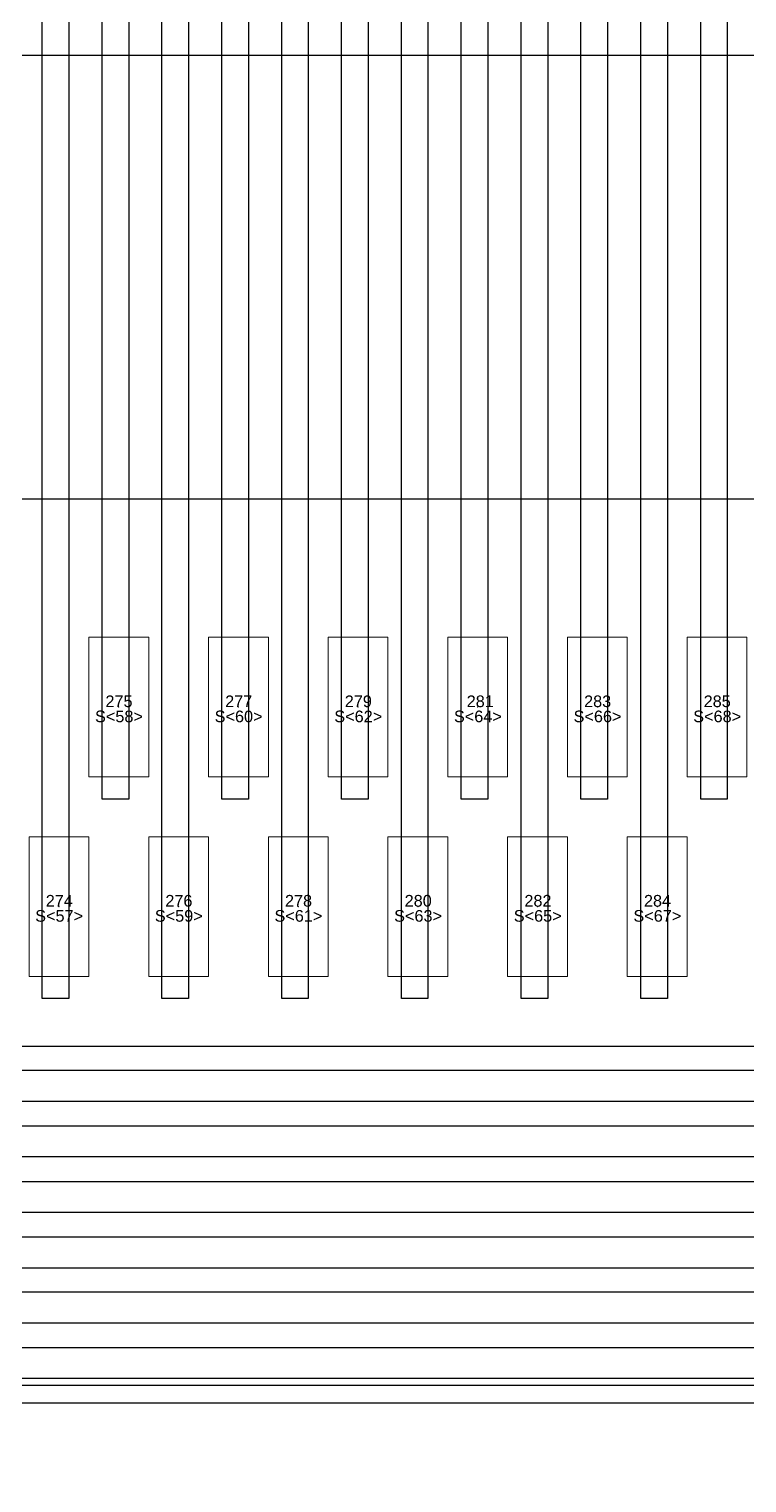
# Model space of a CAD drawing. Extents: x 10 to 206, y -65 to 73.
# Drawn here: x 59.511 to 59.835, y 33.532 to 34.188 of the extents above; entities that cross this region are included whole.
import ezdxf
from ezdxf.enums import TextEntityAlignment as Align

# ---------------------------------------------------------------- set-up
doc = ezdxf.new("R2010")
doc.units = 0
doc.header["$LTSCALE"] = 0.5
doc.layers.get('0').update_dxf_attribs({"lineweight": 13})
for name, color, linetype in [('01 Copper', 3, 'Continuous'), ('03 Solder resist', 6, 'Continuous'), ('04 Chip', 20, 'Continuous'), ('08 Dimension&pin assignment', 7, 'Continuous'), ('10 Punch', 2, 'Continuous')]:
    doc.layers.add(name, color=color, linetype=linetype)
for name, color, linetype, lineweight in [('05 Bump', 130, 'Continuous', 0), ('09 Center_line', 1, 'Continuous', 0), ('11 IL no.', 254, 'Continuous', 0), ('12 IL name', 210, 'Continuous', 0)]:
    doc.layers.add(name, color=color, linetype=linetype, lineweight=lineweight)
doc.styles.add('MBC_Arial_Font', font='arial.ttf')
doc.styles.get("Standard").update_dxf_attribs({"font": 'romans.shx', "width": 0.75, "bigfont": 'AllInOneBig.shx'})
doc.dimstyles.new('ISO-25', dxfattribs={"dimtxt": 0.5, "dimasz": 0.8, "dimexe": 0.1, "dimexo": 0.1, "dimgap": 0.1, "dimtad": 1, "dimdec": 3, "dimzin": 1, "dimdsep": 46, "dimtxsty": 'Standard', "dimcen": 0.5, "dimadec": 0, "dimazin": 0, "dimtfac": 1, "dimtdec": 3, "dimtmove": 0, "dimatfit": 3, "dimfxl": 0, "dimarcsym": 0})
doc.dimstyles.new('ISO-25$0', dxfattribs={"dimtxt": 0.5, "dimasz": 1, "dimexe": 0.1, "dimexo": 0.1, "dimgap": 0.1, "dimtad": 1, "dimdec": 3, "dimzin": 1, "dimdsep": 46, "dimtxsty": 'Standard', "dimcen": 0.5, "dimadec": 0, "dimazin": 0, "dimtfac": 1, "dimtdec": 3, "dimtmove": 0, "dimatfit": 3, "dimfxl": 0, "dimarcsym": 0})

# ---------------------------------------------------------------- blocks, each defined once
blk = doc.blocks.new('*U346')
at = {"color": 0}
blk.add_lwpolyline([(-0.0135, -0.0315), (0.0135, -0.0315), (0.0135, 0.0315), (-0.0135, 0.0315)], close=True, dxfattribs=at)
at = {"color": 0, "style": 'MBC_Arial_Font', "flags": 1}
for tag, p in [('COMMENT1', (0, 0.00231)), ('COMMENT2', (0, 0.0015)), ('COMMENT3', (0, 0.00069)), ('COMMENT4', (0, -0.00012)), ('PAD_NO', (0, 0.00313)), ('COMMENT5', (0, -0.00094)), ('COMMENT6', (0, -0.00175)), ('COMMENT7', (0, -0.00256)), ('COMMENT8', (0, -0.00337)), ('COMMENT9', (0, -0.00419))]:
    blk.add_attdef(tag, text='', height=0.000625, dxfattribs=at).set_placement(p, align=Align.MIDDLE_CENTER)
blk = doc.blocks.new('*U347')
at = {"color": 0}
blk.add_lwpolyline([(-0.0135, -0.0315), (0.0135, -0.0315), (0.0135, 0.0315), (-0.0135, 0.0315)], close=True, dxfattribs=at)
at = {"color": 0, "style": 'MBC_Arial_Font', "flags": 1}
for tag, p in [('COMMENT1', (0, 0.00231)), ('COMMENT2', (0, 0.0015)), ('COMMENT3', (0, 0.00069)), ('COMMENT4', (0, -0.00012)), ('PAD_NO', (0, 0.00313)), ('COMMENT5', (0, -0.00094)), ('COMMENT6', (0, -0.00175)), ('COMMENT7', (0, -0.00256)), ('COMMENT8', (0, -0.00337)), ('COMMENT9', (0, -0.00419))]:
    blk.add_attdef(tag, text='', height=0.000625, dxfattribs=at).set_placement(p, align=Align.MIDDLE_CENTER)
blk = doc.blocks.new('*U348')
at = {"color": 0}
blk.add_lwpolyline([(-0.0135, -0.0315), (0.0135, -0.0315), (0.0135, 0.0315), (-0.0135, 0.0315)], close=True, dxfattribs=at)
at = {"color": 0, "style": 'MBC_Arial_Font', "flags": 1}
for tag, p in [('COMMENT1', (0, 0.00231)), ('COMMENT2', (0, 0.0015)), ('COMMENT3', (0, 0.00069)), ('COMMENT4', (0, -0.00012)), ('PAD_NO', (0, 0.00313)), ('COMMENT5', (0, -0.00094)), ('COMMENT6', (0, -0.00175)), ('COMMENT7', (0, -0.00256)), ('COMMENT8', (0, -0.00337)), ('COMMENT9', (0, -0.00419))]:
    blk.add_attdef(tag, text='', height=0.000625, dxfattribs=at).set_placement(p, align=Align.MIDDLE_CENTER)
blk = doc.blocks.new('*U349')
at = {"color": 0}
blk.add_lwpolyline([(-0.0135, -0.0315), (0.0135, -0.0315), (0.0135, 0.0315), (-0.0135, 0.0315)], close=True, dxfattribs=at)
at = {"color": 0, "style": 'MBC_Arial_Font', "flags": 1}
for tag, p in [('COMMENT1', (0, 0.00231)), ('COMMENT2', (0, 0.0015)), ('COMMENT3', (0, 0.00069)), ('COMMENT4', (0, -0.00012)), ('PAD_NO', (0, 0.00313)), ('COMMENT5', (0, -0.00094)), ('COMMENT6', (0, -0.00175)), ('COMMENT7', (0, -0.00256)), ('COMMENT8', (0, -0.00337)), ('COMMENT9', (0, -0.00419))]:
    blk.add_attdef(tag, text='', height=0.000625, dxfattribs=at).set_placement(p, align=Align.MIDDLE_CENTER)
blk = doc.blocks.new('*U350')
at = {"color": 0}
blk.add_lwpolyline([(-0.0135, -0.0315), (0.0135, -0.0315), (0.0135, 0.0315), (-0.0135, 0.0315)], close=True, dxfattribs=at)
at = {"color": 0, "style": 'MBC_Arial_Font', "flags": 1}
for tag, p in [('COMMENT1', (0, 0.00231)), ('COMMENT2', (0, 0.0015)), ('COMMENT3', (0, 0.00069)), ('COMMENT4', (0, -0.00012)), ('PAD_NO', (0, 0.00313)), ('COMMENT5', (0, -0.00094)), ('COMMENT6', (0, -0.00175)), ('COMMENT7', (0, -0.00256)), ('COMMENT8', (0, -0.00337)), ('COMMENT9', (0, -0.00419))]:
    blk.add_attdef(tag, text='', height=0.000625, dxfattribs=at).set_placement(p, align=Align.MIDDLE_CENTER)
blk = doc.blocks.new('*U351')
at = {"color": 0}
blk.add_lwpolyline([(-0.0135, -0.0315), (0.0135, -0.0315), (0.0135, 0.0315), (-0.0135, 0.0315)], close=True, dxfattribs=at)
at = {"color": 0, "style": 'MBC_Arial_Font', "flags": 1}
for tag, p in [('COMMENT1', (0, 0.00231)), ('COMMENT2', (0, 0.0015)), ('COMMENT3', (0, 0.00069)), ('COMMENT4', (0, -0.00012)), ('PAD_NO', (0, 0.00313)), ('COMMENT5', (0, -0.00094)), ('COMMENT6', (0, -0.00175)), ('COMMENT7', (0, -0.00256)), ('COMMENT8', (0, -0.00337)), ('COMMENT9', (0, -0.00419))]:
    blk.add_attdef(tag, text='', height=0.000625, dxfattribs=at).set_placement(p, align=Align.MIDDLE_CENTER)
blk = doc.blocks.new('*U352')
at = {"color": 0}
blk.add_lwpolyline([(-0.0135, -0.0315), (0.0135, -0.0315), (0.0135, 0.0315), (-0.0135, 0.0315)], close=True, dxfattribs=at)
at = {"color": 0, "style": 'MBC_Arial_Font', "flags": 1}
for tag, p in [('COMMENT1', (0, 0.00231)), ('COMMENT2', (0, 0.0015)), ('COMMENT3', (0, 0.00069)), ('COMMENT4', (0, -0.00012)), ('PAD_NO', (0, 0.00313)), ('COMMENT5', (0, -0.00094)), ('COMMENT6', (0, -0.00175)), ('COMMENT7', (0, -0.00256)), ('COMMENT8', (0, -0.00337)), ('COMMENT9', (0, -0.00419))]:
    blk.add_attdef(tag, text='', height=0.000625, dxfattribs=at).set_placement(p, align=Align.MIDDLE_CENTER)
blk = doc.blocks.new('*U353')
at = {"color": 0}
blk.add_lwpolyline([(-0.0135, -0.0315), (0.0135, -0.0315), (0.0135, 0.0315), (-0.0135, 0.0315)], close=True, dxfattribs=at)
at = {"color": 0, "style": 'MBC_Arial_Font', "flags": 1}
for tag, p in [('COMMENT1', (0, 0.00231)), ('COMMENT2', (0, 0.0015)), ('COMMENT3', (0, 0.00069)), ('COMMENT4', (0, -0.00012)), ('PAD_NO', (0, 0.00313)), ('COMMENT5', (0, -0.00094)), ('COMMENT6', (0, -0.00175)), ('COMMENT7', (0, -0.00256)), ('COMMENT8', (0, -0.00337)), ('COMMENT9', (0, -0.00419))]:
    blk.add_attdef(tag, text='', height=0.000625, dxfattribs=at).set_placement(p, align=Align.MIDDLE_CENTER)
blk = doc.blocks.new('*U354')
at = {"color": 0}
blk.add_lwpolyline([(-0.0135, -0.0315), (0.0135, -0.0315), (0.0135, 0.0315), (-0.0135, 0.0315)], close=True, dxfattribs=at)
at = {"color": 0, "style": 'MBC_Arial_Font', "flags": 1}
for tag, p in [('COMMENT1', (0, 0.00231)), ('COMMENT2', (0, 0.0015)), ('COMMENT3', (0, 0.00069)), ('COMMENT4', (0, -0.00012)), ('PAD_NO', (0, 0.00313)), ('COMMENT5', (0, -0.00094)), ('COMMENT6', (0, -0.00175)), ('COMMENT7', (0, -0.00256)), ('COMMENT8', (0, -0.00337)), ('COMMENT9', (0, -0.00419))]:
    blk.add_attdef(tag, text='', height=0.000625, dxfattribs=at).set_placement(p, align=Align.MIDDLE_CENTER)
blk = doc.blocks.new('*U355')
at = {"color": 0}
blk.add_lwpolyline([(-0.0135, -0.0315), (0.0135, -0.0315), (0.0135, 0.0315), (-0.0135, 0.0315)], close=True, dxfattribs=at)
at = {"color": 0, "style": 'MBC_Arial_Font', "flags": 1}
for tag, p in [('COMMENT1', (0, 0.00231)), ('COMMENT2', (0, 0.0015)), ('COMMENT3', (0, 0.00069)), ('COMMENT4', (0, -0.00012)), ('PAD_NO', (0, 0.00313)), ('COMMENT5', (0, -0.00094)), ('COMMENT6', (0, -0.00175)), ('COMMENT7', (0, -0.00256)), ('COMMENT8', (0, -0.00337)), ('COMMENT9', (0, -0.00419))]:
    blk.add_attdef(tag, text='', height=0.000625, dxfattribs=at).set_placement(p, align=Align.MIDDLE_CENTER)
blk = doc.blocks.new('*U356')
at = {"color": 0}
blk.add_lwpolyline([(-0.0135, -0.0315), (0.0135, -0.0315), (0.0135, 0.0315), (-0.0135, 0.0315)], close=True, dxfattribs=at)
at = {"color": 0, "style": 'MBC_Arial_Font', "flags": 1}
for tag, p in [('COMMENT1', (0, 0.00231)), ('COMMENT2', (0, 0.0015)), ('COMMENT3', (0, 0.00069)), ('COMMENT4', (0, -0.00012)), ('PAD_NO', (0, 0.00313)), ('COMMENT5', (0, -0.00094)), ('COMMENT6', (0, -0.00175)), ('COMMENT7', (0, -0.00256)), ('COMMENT8', (0, -0.00337)), ('COMMENT9', (0, -0.00419))]:
    blk.add_attdef(tag, text='', height=0.000625, dxfattribs=at).set_placement(p, align=Align.MIDDLE_CENTER)
blk = doc.blocks.new('*U357')
at = {"color": 0}
blk.add_lwpolyline([(-0.0135, -0.0315), (0.0135, -0.0315), (0.0135, 0.0315), (-0.0135, 0.0315)], close=True, dxfattribs=at)
at = {"color": 0, "style": 'MBC_Arial_Font', "flags": 1}
for tag, p in [('COMMENT1', (0, 0.00231)), ('COMMENT2', (0, 0.0015)), ('COMMENT3', (0, 0.00069)), ('COMMENT4', (0, -0.00012)), ('PAD_NO', (0, 0.00313)), ('COMMENT5', (0, -0.00094)), ('COMMENT6', (0, -0.00175)), ('COMMENT7', (0, -0.00256)), ('COMMENT8', (0, -0.00337)), ('COMMENT9', (0, -0.00419))]:
    blk.add_attdef(tag, text='', height=0.000625, dxfattribs=at).set_placement(p, align=Align.MIDDLE_CENTER)
blk = doc.blocks.new('*D612')
at = {"layer": '08 Dimension&pin assignment', "color": 0, "lineweight": -2, "transparency": 16777216}
for p, q in [((57.75726, 33.47643), (57.75726, 24.86276)), ((62.10726, 27.99643), (62.10726, 24.86276)), ((57.75726, 24.96276), (46.47273, 24.96276)), ((61.30726, 24.96276), (58.55726, 24.96276))]:
    blk.add_line(p, q, dxfattribs=at)
at = {"layer": '08 Dimension&pin assignment', "color": 0, "transparency": 16777216}
for points in [[(58.55726, 25.0961), (58.55726, 24.82943), (57.75726, 24.96276)], [(61.30726, 25.0961), (61.30726, 24.82943), (62.10726, 24.96276)]]:
    blk.add_solid(points, dxfattribs=at)
at = {"layer": '08 Dimension&pin assignment', "color": 0, "transparency": 16777216, "insert": (50.39416, 25.44372), "char_height": 0.5, "attachment_point": 5}
blk.add_mtext('4.350%%P1.00(Tape NG hole)', dxfattribs=at)
blk = doc.blocks.new('*D632')
at = {"layer": '08 Dimension&pin assignment', "color": 0, "lineweight": -2, "transparency": 16777216}
for p, q in [((86.59476, 34.37643), (86.59476, 45.03289)), ((57.85726, 33.57643), (86.69476, 33.57643)), ((79.69476, 33.57643), (86.69476, 33.57643)), ((86.59476, 32.77643), (86.59476, 31.97643))]:
    blk.add_line(p, q, dxfattribs=at)
at = {"layer": '08 Dimension&pin assignment', "color": 0, "transparency": 16777216}
for points in [[(86.46142, 34.37643), (86.72809, 34.37643), (86.59476, 33.57643)], [(86.46142, 32.77643), (86.72809, 32.77643), (86.59476, 33.57643)]]:
    blk.add_solid(points, dxfattribs=at)
at = {"layer": '08 Dimension&pin assignment', "color": 0, "transparency": 16777216, "insert": (86.1138, 41.08468), "char_height": 0.5, "attachment_point": 5, "rotation": 90}
blk.add_mtext('0%%P1(%%C5mm Tape NG Hole)', dxfattribs=at)
blk = doc.blocks.new('*D639')
at = {"layer": '08 Dimension&pin assignment', "color": 0, "lineweight": -2, "transparency": 16777216}
for p, q in [((56.69226, 34.17643), (56.69226, 45.90143)), ((62.10726, 42.44643), (62.10726, 45.90143)), ((61.30726, 45.80143), (57.49226, 45.80143))]:
    blk.add_line(p, q, dxfattribs=at)
at = {"layer": '08 Dimension&pin assignment', "color": 0, "transparency": 16777216}
for points in [[(57.49226, 45.93476), (57.49226, 45.6681), (56.69226, 45.80143)], [(61.30726, 45.93476), (61.30726, 45.6681), (62.10726, 45.80143)]]:
    blk.add_solid(points, dxfattribs=at)
at = {"layer": '08 Dimension&pin assignment', "color": 0, "transparency": 16777216, "insert": (59.39976, 46.28238), "char_height": 0.5, "attachment_point": 5}
blk.add_mtext('5.415{\\A1;\\Fromans,bigfont|c128;%%P0.1\\Fromans,bigfont|c136;5\\Fromans,bigfont|c128;(\\Fromans,bigfont|c136;SR\\Fromans,bigfont|c128;)}', dxfattribs=at)
blk = doc.blocks.new('*D645')
at = {"layer": '08 Dimension&pin assignment', "color": 0, "lineweight": -2, "transparency": 16777216}
for p, q in [((55.64226, 33.47643), (55.64226, 16.80263)), ((62.10726, 33.47643), (62.10726, 16.80263)), ((61.30726, 16.90263), (56.44226, 16.90263))]:
    blk.add_line(p, q, dxfattribs=at)
at = {"layer": '08 Dimension&pin assignment', "color": 0, "transparency": 16777216}
for points in [[(56.44226, 17.03597), (56.44226, 16.7693), (55.64226, 16.90263)], [(61.30726, 17.03597), (61.30726, 16.7693), (62.10726, 16.90263)]]:
    blk.add_solid(points, dxfattribs=at)
at = {"layer": 'Defpoints', "color": 0, "transparency": 16777216}
for p in [(55.64226, 33.57643), (62.10726, 33.57643), (55.64226, 16.90263)]:
    blk.add_point(p, dxfattribs=at)
at = {"layer": '08 Dimension&pin assignment', "color": 0, "transparency": 16777216, "insert": (60.75169, 17.25263), "char_height": 0.5, "attachment_point": 5}
blk.add_mtext('{\\Fromans,chineset|c134;6.465%%P0.1}', dxfattribs=at)
blk = doc.blocks.new('*D692')
at = {"layer": '08 Dimension&pin assignment', "color": 0, "lineweight": -2, "transparency": 16777216}
for p, q in [((57.14528, 33.94093), (57.14528, 43.86537)), ((67.06923, 33.94093), (67.06923, 43.86537)), ((57.94528, 43.76537), (66.26923, 43.76537)), ((67.06923, 43.76537), (78.71209, 43.76537))]:
    blk.add_line(p, q, dxfattribs=at)
at = {"layer": '08 Dimension&pin assignment', "color": 0, "transparency": 16777216}
for points in [[(57.94528, 43.8987), (57.94528, 43.63203), (57.14528, 43.76537)], [(66.26923, 43.63203), (66.26923, 43.8987), (67.06923, 43.76537)]]:
    blk.add_solid(points, dxfattribs=at)
at = {"layer": 'Defpoints', "color": 0, "transparency": 16777216}
for p in [(67.06923, 43.76537), (57.14528, 33.84093), (67.06923, 33.84093)]:
    blk.add_point(p, dxfattribs=at)
at = {"layer": '08 Dimension&pin assignment', "color": 0, "transparency": 16777216, "insert": (73.29066, 44.24632), "char_height": 0.5, "attachment_point": 5}
blk.add_mtext('{\\Fromans,chineset|c0;\\C2;9.9\\Fromans.shx,chineset.shx|c0;18*1.0006=9.9239508%%P0.005(I/L)}', dxfattribs=at)

msp = doc.modelspace()

# ---------------------------------------------------------------- linework, layer by layer
at = {"layer": '01 Copper'}
for points in [[(57.24383804, 33.56842951), (62.06273244, 33.56842951, 0.414213562), (62.07273244, 33.57842951), (62.07273244, 34.37642951), (62.07673244, 34.42642951), (62.07673244, 35.12294397, 0.147476825), (62.06006578, 35.17822105), (62.05892941, 35.17993419, -0.147476825), (62.04226274, 35.23521127), (62.04226274, 35.95882094, -0.198912367), (62.0569074, 35.99417628), (62.07062408, 36.00789295, 0.198912367), (62.08526874, 36.04324829), (62.08526874, 38.57693204)], [(62.06926874, 38.57693204), (62.06926874, 36.06260363, -0.198912367), (62.05462408, 36.02724829), (62.0229074, 35.99553162, 0.198912367), (62.00826274, 35.96017628), (62.00826274, 35.2412415, 0.147476825), (62.02492941, 35.18596442), (62.04006578, 35.16314548, -0.147476825), (62.05673244, 35.10786841), (62.05673244, 34.42642951), (62.06073244, 34.37642951), (62.06073244, 33.58942951, -0.414213562), (62.05073244, 33.57942951), (57.25583804, 33.57942951, -0.414213562)], [(57.30687584, 33.59342951), (62.02220814, 33.59342951, 0.414213562), (62.03220814, 33.60342951), (62.03220814, 34.37642951), (62.03620814, 34.42642951), (62.03620814, 35.10262859, 0.147476825), (62.01954148, 35.15790567), (62.00492941, 35.17993419, -0.147476825), (61.98826274, 35.23521127), (61.98826274, 35.96846055, -0.198912367), (62.0029074, 36.00381589), (62.04063608, 36.04154456, 0.198912367), (62.05528074, 36.0768999), (62.05528074, 38.57693204)], [(62.03928074, 38.57693204), (62.03928074, 36.09625524, -0.198912367), (62.02463608, 36.0608999), (61.9689074, 36.00517123, 0.198912367), (61.95426274, 35.96981589), (61.95426274, 35.2412415, 0.147476825), (61.97092941, 35.18596442), (61.99954148, 35.1428301, -0.147476825), (62.01620814, 35.08755302), (62.01620814, 34.42642951), (62.02020814, 34.37642951), (62.02020814, 33.61442951, -0.414213562), (62.01020814, 33.60442951), (57.31887584, 33.60442951, -0.414213562)], [(62.02529274, 38.57693204), (62.02529274, 36.11055151, -0.198912367), (62.01064808, 36.07519617), (61.9489074, 36.0134555, 0.198912367), (61.93426274, 35.97810016), (61.93426274, 35.23521127, 0.147476825), (61.95092941, 35.17993419), (61.97901718, 35.13759029, -0.147476825), (61.99568384, 35.08231321), (61.99568384, 34.42642951), (61.99168384, 34.37642951), (61.99168384, 33.62842951, -0.414213562), (61.98168384, 33.61842951), (57.36991364, 33.61842951, -0.414213562)], [(57.38191364, 33.62942951), (61.96968384, 33.62942951, 0.414213562), (61.97968384, 33.63942951), (61.97968384, 34.37642951), (61.97568384, 34.42642951), (61.97568384, 35.06723764, 0.147476825), (61.95901718, 35.12251472), (61.91692941, 35.18596442, -0.147476825), (61.90026274, 35.2412415), (61.90026274, 35.9794555, -0.198912367), (61.9149074, 36.01481084), (61.99464808, 36.09455151, 0.198912367), (62.00929274, 36.12990685), (62.00929274, 38.57693204)], [(57.46447034, 33.64342951), (61.81958664, 33.64342951, 0.414213562), (61.82958664, 33.65342951), (61.82958664, 34.37642951), (61.83358664, 34.42642951), (61.83358664, 35.10820914, -0.158016921), (61.85260073, 35.16687158), (61.86124866, 35.17881041, 0.158016921), (61.88026274, 35.23747284), (61.88026274, 35.98773977, -0.198912367), (61.8949074, 36.02309511), (61.92068408, 36.04887179, 0.198912367), (61.93532874, 36.08422712), (61.93532874, 38.57693204)], [(61.88934074, 38.57693204), (61.88934074, 36.07359446, -0.198912367), (61.87469608, 36.03823912), (61.8609074, 36.02445045, 0.198912367), (61.84626274, 35.98909511), (61.84626274, 35.23315115, -0.145951734), (61.82992469, 35.1783727, 0.145951734), (61.81358664, 35.12359426), (61.81358664, 34.42642951), (61.81758664, 34.37642951), (61.81758664, 33.66442951, -0.414213562), (61.80758664, 33.65442951), (57.50798924, 33.65442951, -0.414213562)], [(57.52750814, 33.66842951), (61.77906234, 33.66842951, 0.414213562), (61.78906234, 33.67842951), (61.78906234, 34.37642951), (61.79306234, 34.42642951), (61.79306234, 35.1292802, -0.147169415), (61.80966254, 35.18445694, 0.147169415), (61.82626274, 35.23963369), (61.82626274, 35.99911912, -0.158400569), (61.83581374, 36.02851093, 0.158400569), (61.84536474, 36.05790273), (61.84536474, 38.57693204)], [(61.79937674, 38.57693204), (61.79937674, 36.04700813, -0.06697935), (61.79581974, 36.0205743, 0.06697935), (61.79226274, 35.99414046), (61.79226274, 35.235312, -0.110892758), (61.78266254, 35.19255833, 0.110892758), (61.77306234, 35.14980466), (61.77306234, 34.42642951), (61.77706234, 34.37642951), (61.77706234, 33.68942951, -0.414213562), (61.76706234, 33.67942951), (57.57102704, 33.67942951, -0.414213562)], [(57.59054594, 33.69342951), (61.73853804, 33.69342951, 0.414213562), (61.74853804, 33.70342951), (61.74853804, 34.37642951), (61.75253804, 34.42642951), (61.75253804, 35.15518728, -0.112434858), (61.76240039, 35.19849091, 0.112434858), (61.77226274, 35.24179454), (61.77226274, 35.9420794, 0.188355168), (61.75902745, 35.9759668), (61.73864804, 35.99807658, -0.188355168), (61.72541274, 36.03196399), (61.72541274, 38.57693204)], [(61.70941274, 38.57693204), (61.70941274, 36.01243565, 0.188355168), (61.72264804, 35.97854825), (61.72502745, 35.9759668, -0.188355168), (61.73826274, 35.9420794), (61.73826274, 35.22242991, -0.060031426), (61.73540039, 35.1986754, 0.060031426), (61.73253804, 35.17492088), (61.73253804, 34.42642951), (61.73653804, 34.37642951), (61.73653804, 33.71442951, -0.414213562), (61.72653804, 33.70442951), (57.63406484, 33.70442951, -0.414213562)], [(61.33556874, 38.57693204), (61.33556874, 36.11753953, -0.198912367), (61.32092408, 36.08218419), (61.3102614, 36.07152151, 0.198912367), (61.29561674, 36.03616617), (61.29561674, 35.3496249, -0.13593296), (61.28136604, 35.29817532), (61.25397825, 35.25252901, 0.13593296), (61.23972754, 35.20107944), (61.23972754, 34.42642951), (61.23072754, 34.37642951), (61.23072754, 33.72842951, -0.414213562), (61.22072754, 33.71842951), (57.71662154, 33.71842951, -0.414213562)], [(57.76014044, 33.72942951), (61.20872754, 33.72942951, 0.414213562), (61.21872754, 33.73942951), (61.21872754, 34.37642951), (61.20972754, 34.42642951), (61.20972754, 35.22882546, -0.13593296), (61.22397825, 35.28027504), (61.24136604, 35.30925468, 0.13593296), (61.25561674, 35.36070426), (61.25561674, 36.05273472, -0.198912367), (61.2702614, 36.08809006), (61.27493608, 36.09276473, 0.198912367), (61.28958074, 36.12812007), (61.28958074, 38.57693204)], [(59.86615674, 38.57693204), (59.86615674, 35.57168341, -0.13593296), (59.85190604, 35.52023384), (59.54295765, 35.00531986, 0.13593296), (59.52870694, 34.95387028), (59.52870694, 33.75092951), (59.51670694, 33.75092951), (59.51670694, 34.96302504, -0.13593296), (59.53095765, 35.01447462), (59.83590604, 35.52272193, 0.13593296), (59.85015674, 35.5741715), (59.85015674, 38.57693204)], [(59.89614474, 38.57693204), (59.89614474, 35.56724119, -0.13593296), (59.88189404, 35.51579162), (59.56997385, 34.99592464, 0.13593296), (59.55572314, 34.94447507), (59.55572314, 33.84092951), (59.54372314, 33.84092951), (59.54372314, 34.95362983, -0.13593296), (59.55797385, 35.0050794), (59.86589404, 35.51827971, 0.13593296), (59.88014474, 35.56972929), (59.88014474, 38.57693204)], [(59.92613274, 38.57693204), (59.92613274, 35.56279898, -0.13593296), (59.91188204, 35.5113494), (59.59699005, 34.98652942, 0.13593296), (59.58273934, 34.93507985), (59.58273934, 33.75092951), (59.57073934, 33.75092951), (59.57073934, 34.94423461, -0.13593296), (59.58499005, 34.99568418), (59.89588204, 35.51383749, 0.13593296), (59.91013274, 35.56528707), (59.91013274, 38.57693204)], [(59.95612074, 38.57693204), (59.95612074, 35.55835676, -0.13593296), (59.94187004, 35.50690718), (59.62400625, 34.97713421, 0.13593296), (59.60975554, 34.92568463), (59.60975554, 33.84092951), (59.59775554, 33.84092951), (59.59775554, 34.93483939, -0.13593296), (59.61200625, 34.98628897), (59.92587004, 35.50939527, 0.13593296), (59.94012074, 35.56084485), (59.94012074, 38.57693204)], [(59.98610874, 38.57693204), (59.98610874, 35.55391454, -0.13593296), (59.97185804, 35.50246496), (59.65102245, 34.96773899, 0.13593296), (59.63677174, 34.91628941), (59.63677174, 33.75092951), (59.62477174, 33.75092951), (59.62477174, 34.92544417, -0.13593296), (59.63902245, 34.97689375), (59.95585804, 35.50495306, 0.13593296), (59.97010874, 35.55640263), (59.97010874, 38.57693204)], [(60.01609674, 38.57693204), (60.01609674, 35.54947232, -0.13593296), (60.00184604, 35.49802275), (59.67803865, 34.95834377, 0.13593296), (59.66378794, 34.9068942), (59.66378794, 33.84092951), (59.65178794, 33.84092951), (59.65178794, 34.91604896, -0.13593296), (59.66603865, 34.96749853), (59.98584604, 35.50051084, 0.13593296), (60.00009674, 35.55196042), (60.00009674, 38.57693204)], [(60.04608474, 38.57693204), (60.04608474, 35.5450301, -0.13593296), (60.03183404, 35.49358053), (59.70505485, 34.94894855, 0.13593296), (59.69080414, 34.89749898), (59.69080414, 33.75092951), (59.67880414, 33.75092951), (59.67880414, 34.90665374, -0.13593296), (59.69305485, 34.95810331), (60.01583404, 35.49606862, 0.13593296), (60.03008474, 35.5475182), (60.03008474, 38.57693204)], [(60.07607274, 38.57693204), (60.07607274, 35.54058789, -0.13593296), (60.06182204, 35.48913831), (59.73207105, 34.93955334, 0.13593296), (59.71782034, 34.88810376), (59.71782034, 33.84092951), (59.70582034, 33.84092951), (59.70582034, 34.89725852, -0.13593296), (59.72007105, 34.9487081), (60.04582204, 35.4916264, 0.13593296), (60.06007274, 35.54307598), (60.06007274, 38.57693204)], [(60.10606074, 38.57693204), (60.10606074, 35.53614567, -0.13593296), (60.09181004, 35.48469609), (59.75908725, 34.93015812, 0.13593296), (59.74483654, 34.87870854), (59.74483654, 33.75092951), (59.73283654, 33.75092951), (59.73283654, 34.8878633, -0.13593296), (59.74708725, 34.93931288), (60.07581004, 35.48718419, 0.13593296), (60.09006074, 35.53863376), (60.09006074, 38.57693204)], [(60.13604874, 38.57693204), (60.13604874, 35.53170345, -0.13593296), (60.12179804, 35.48025388), (59.78610345, 34.9207629, 0.13593296), (59.77185274, 34.86931333), (59.77185274, 33.84092951), (59.75985274, 33.84092951), (59.75985274, 34.87846808, -0.13593296), (59.77410345, 34.92991766), (60.10579804, 35.48274197, 0.13593296), (60.12004874, 35.53419154), (60.12004874, 38.57693204)], [(60.16603674, 38.57693204), (60.16603674, 35.52726123, -0.13593296), (60.15178604, 35.47581166), (59.81311965, 34.91136768, 0.13593296), (59.79886894, 34.85991811), (59.79886894, 33.75092951), (59.78686894, 33.75092951), (59.78686894, 34.86907287, -0.13593296), (59.80111965, 34.92052244), (60.13578604, 35.47829975, 0.13593296), (60.15003674, 35.52974933), (60.15003674, 38.57693204)], [(60.19602474, 38.57693204), (60.19602474, 35.52281902, -0.13593296), (60.18177404, 35.47136944), (59.84013585, 34.90197247, 0.13593296), (59.82588514, 34.85052289), (59.82588514, 33.84092951), (59.81388514, 33.84092951), (59.81388514, 34.85967765, -0.13593296), (59.82813585, 34.91112722), (60.16577404, 35.47385753, 0.13593296), (60.18002474, 35.52530711), (60.18002474, 38.57693204)]]:
    msp.add_lwpolyline(points, format="xyb", dxfattribs=at)
at = {"layer": '03 Solder resist'}
msp.add_lwpolyline([(67.52225674, 33.07642951), (67.52225674, 34.07642951, 0.414213562), (67.42225674, 34.17642951), (56.79225674, 34.17642951, 0.414213562), (56.69225674, 34.07642951), (56.69225674, 33.07642951, 0.414213562), (56.79225674, 32.97642951), (67.42225674, 32.97642951, 0.414213562)], format="xyb", close=True, dxfattribs=at)
at = {"layer": '04 Chip'}
msp.add_lwpolyline([(67.32225674, 33.17642951), (56.89225674, 33.17642951), (56.89225674, 33.97642951), (67.32225674, 33.97642951)], close=True, dxfattribs=at)
at = {"layer": '05 Bump'}
for p in [(59.55125674, 33.88242951), (59.60525674, 33.88242951), (59.65925674, 33.88242951), (59.71325674, 33.88242951), (59.76725674, 33.88242951), (59.82125674, 33.88242951), (59.52425674, 33.79242951), (59.57825674, 33.79242951), (59.63225674, 33.79242951), (59.68625674, 33.79242951), (59.74025674, 33.79242951), (59.79425674, 33.79242951)]:
    msp.add_point(p, dxfattribs=at)
at = {"layer": '09 Center_line'}
msp.add_lwpolyline([(44.61975674, 33.57642951), (79.59475674, 33.57642951)], dxfattribs=at)
at = {"layer": '10 Punch'}
msp.add_circle((57.75725674, 33.57642951), 2.5, dxfattribs=at)

# ---------------------------------------------------------------- block references
at = {"layer": '05 Bump', "xscale": -1}
for name, p in [('*U347', (59.55125674, 33.88242951)), ('*U349', (59.60525674, 33.88242951)), ('*U351', (59.65925674, 33.88242951)), ('*U353', (59.71325674, 33.88242951)), ('*U355', (59.76725674, 33.88242951)), ('*U357', (59.82125674, 33.88242951)), ('*U346', (59.52425674, 33.79242951)), ('*U348', (59.57825674, 33.79242951)), ('*U350', (59.63225674, 33.79242951)), ('*U352', (59.68625674, 33.79242951)), ('*U354', (59.74025674, 33.79242951)), ('*U356', (59.79425674, 33.79242951))]:
    msp.add_blockref(name, p, dxfattribs=at)

# ---------------------------------------------------------------- texts
at = {"layer": '11 IL no.', "style": 'MBC_Arial_Font'}
for s, p in [('275', (59.55133553, 33.88505451)), ('277', (59.60537492, 33.88505451)), ('279', (59.65936418, 33.88505451)), ('281', (59.71438839, 33.88505451)), ('283', (59.76737492, 33.88505451)), ('285', (59.82133553, 33.88505451)), ('274', (59.52439641, 33.79505451)), ('276', (59.5783785, 33.79505451)), ('278', (59.63236418, 33.79505451)), ('280', (59.68639283, 33.79505451)), ('282', (59.74042864, 33.79505451)), ('284', (59.79439641, 33.79505451))]:
    msp.add_text(s, height=0.00525, dxfattribs=at).set_placement(p, align=Align.MIDDLE_CENTER)
at = {"layer": '12 IL name', "style": 'MBC_Arial_Font'}
for s, p in [('S<58>', (59.55133195, 33.87822951)), ('S<60>', (59.60533195, 33.87822951)), ('S<62>', (59.65933195, 33.87822951)), ('S<64>', (59.71333195, 33.87822951)), ('S<66>', (59.76733195, 33.87822951)), ('S<68>', (59.82133195, 33.87822951)), ('S<57>', (59.52433195, 33.78822951)), ('S<59>', (59.57833195, 33.78822951)), ('S<61>', (59.63233195, 33.78822951)), ('S<63>', (59.68633195, 33.78822951)), ('S<65>', (59.74033195, 33.78822951)), ('S<67>', (59.79433195, 33.78822951))]:
    msp.add_text(s, height=0.00525, dxfattribs=at).set_placement(p, align=Align.MIDDLE_CENTER)

# ---------------------------------------------------------------- dimensions: what is measured, and where the dimension line sits
at = {"layer": '08 Dimension&pin assignment'}
dim = msp.add_linear_dim(base=(56.69225674, 45.80142951), p1=(62.10725674, 42.34642951), p2=(56.69225674, 34.07642951), text='<>{\\A1;\\Fromans,bigfont|c128;%%P0.1\\Fromans,bigfont|c136;5\\Fromans,bigfont|c128;(\\Fromans,bigfont|c136;SR\\Fromans,bigfont|c128;)}', dimstyle='ISO-25', override={"dimzin": 8, "dimadec": 3}, dxfattribs=at)
dim.commit()
dim.dimension.update_dxf_attribs({"geometry": '*D639', "text_midpoint": (59.39975674, 46.28238189)})
dim = msp.add_linear_dim(base=(86.5947567431, 33.5764295119), p1=(79.5947567431, 33.5764295119), p2=(57.7572567431, 33.5764295119), angle=90, text='<>%%P1(%%C5mm Tape NG Hole)', dimstyle='ISO-25', override={"dimzin": 8, "dimadec": 3}, dxfattribs=at)
dim.commit()
dim.dimension.update_dxf_attribs({"geometry": '*D632', "text_midpoint": (86.5947567431, 41.0846795121), "dimtype": 160})
at = {"layer": '08 Dimension&pin assignment', "color": 2}
dim = msp.add_linear_dim(base=(67.0692321431, 43.7653682511), p1=(57.1452813431, 33.8409295119), p2=(67.0692321431, 33.8409295119), text='{\\Fromans,chineset|c0;\\C2;9.9\\Fromans.shx,chineset.shx|c0;18*1.0006=<>%%P0.005(I/L)}', dimstyle='ISO-25', override={"dimdec": 8, "dimzin": 8, "dimtxsty": 'Standard', "dimadec": 3}, dxfattribs=at)
dim.commit()
dim.dimension.update_dxf_attribs({"geometry": '*D692', "text_midpoint": (73.2906607145, 44.2463206321)})
at = {"layer": '08 Dimension&pin assignment'}
for base, p1, p2, text, dimstyle, override, picture, middle in [((62.10725674, 24.96276352), (57.75725674, 33.57642951), (62.10725674, 28.09642951), '<>%%P1.00(Tape NG hole)', 'ISO-25', {"dimadec": 3}, '*D612', (50.39416151, 24.96276352)), ((55.64225674, 16.90263444), (62.10725674, 33.57642951), (55.64225674, 33.57642951), '{\\Fromans,chineset|c134;<>%%P0.1}', 'ISO-25$0', {"dimasz": 0.8, "dimadec": 3, "dimfxl": 1.25}, '*D645', (60.75168565, 16.90263444))]:
    dim = msp.add_linear_dim(base=base, p1=p1, p2=p2, text=text, dimstyle=dimstyle, override=override, dxfattribs=at)
    dim.commit()
    dim.dimension.update_dxf_attribs({"geometry": picture, "text_midpoint": middle, "dimtype": 160})

doc.saveas('drawing.dxf')
